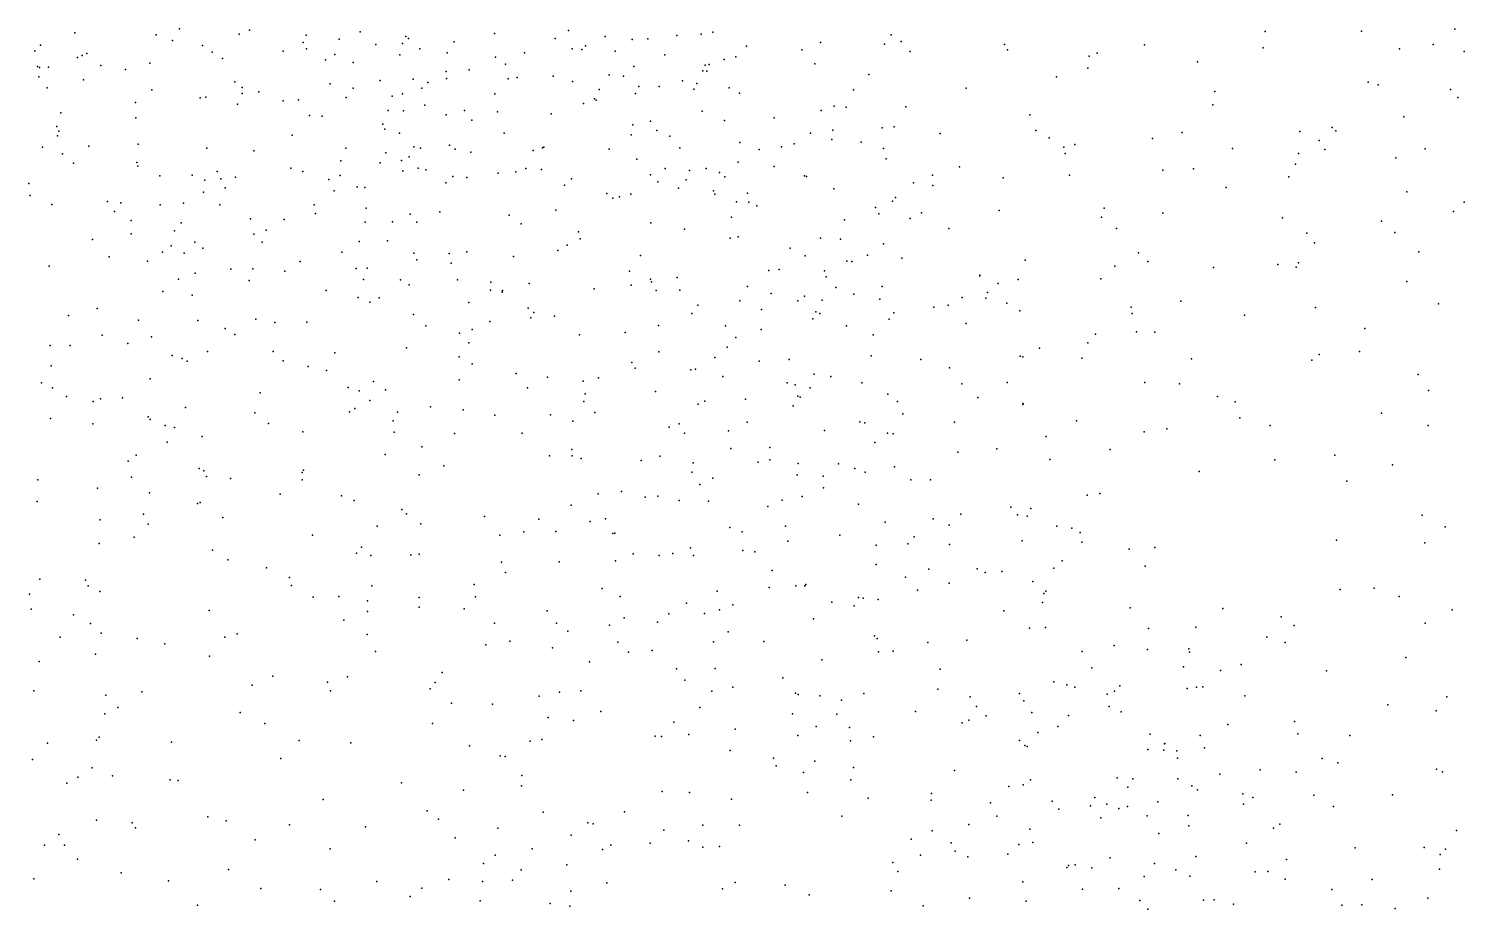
# Model space of a CAD drawing. Header units: metres. Extents: x -25 to 25, y -27.7 to 27.8.
# Drawn here: x 7.988 to 10.808, y -12.13 to -10.4 of the extents above; entities that cross this region are included whole.
import ezdxf

# ---------------------------------------------------------------- set-up
doc = ezdxf.new("R2010")
doc.units = ezdxf.units.M

msp = doc.modelspace()

# ---------------------------------------------------------------- linework, layer by layer
for p in [(8.284, -10.3999, 17.2009), (8.4217, -10.4025, -7.0827), (8.6393, -10.4063, -1.0963), (9.0485, -10.4036, -16.3693), (9.3319, -10.4066, -7.9587), (10.4169, -10.4054, -20.6962), (10.6063, -10.4046, 2.647), (10.7898, -10.4008, -12.0911), (8.0109, -10.4324, -2.1305), (8.0788, -10.4077, 17.3488), (8.2387, -10.4116, 0.7452), (8.2705, -10.4231, -0.9082), (8.3292, -10.4329, 9.8028), (8.4017, -10.4105, -1.7485), (8.5272, -10.427, -13.446), (8.5333, -10.4127, 2.4285), (8.5981, -10.4207, 11.2598), (8.6698, -10.4306, -13.7442), (8.7224, -10.4292, -0.9412), (8.7289, -10.4149, -16.4714), (8.734, -10.4189, -15.7868), (8.8241, -10.4259, -12.455), (8.9029, -10.4091, -20.6705), (9.0222, -10.4188, -0.4439), (9.0821, -10.4333, -12.1343), (9.1208, -10.415, -11.6858), (9.1735, -10.4209, -11.4788), (9.2042, -10.4198, 10.0126), (9.2615, -10.4132, -10.856), (9.3089, -10.4104, 3.1016), (9.3983, -10.4339, -7.6966), (9.5435, -10.4272, -9.9979), (9.669, -10.43, -2.9991), (9.6821, -10.4118, 10.6122), (9.7018, -10.4248, -9.8016), (9.905, -10.4306, 16.6535), (10.1804, -10.4317, -20.8415), (10.7474, -10.431, 10.0052), (8.0003, -10.4434, 10.6956), (8.0837, -10.4565, 4.2176), (8.0933, -10.4524, -2.6109), (8.102, -10.4487, -4.9731), (8.3485, -10.446, -14.9829), (8.369, -10.4583, 1.9778), (8.4878, -10.4442, -17.0114), (8.5335, -10.4395, 2.6625), (8.5711, -10.4608, 2.9112), (8.5892, -10.4508, 2.2876), (8.7168, -10.4515, 3.3878), (8.7566, -10.4392, -3.9177), (8.8103, -10.4474, 11.2438), (8.905, -10.456, 9.9887), (8.9618, -10.4473, -2.9471), (9.0555, -10.4394, -0.237), (9.0749, -10.4407, 3.4763), (9.14, -10.4439, -11.929), (9.238, -10.4514, -11.0672), (9.3542, -10.4602, -17.7163), (9.3771, -10.4548, -18.4235), (9.5072, -10.4412, 2.8845), (9.7197, -10.4448, 2.7406), (9.9108, -10.4414, -20.8842), (10.0711, -10.4536, 10.0359), (10.0869, -10.4478, 10.5885), (10.4134, -10.4372, 10.0758), (10.6809, -10.4391, -6.8804), (10.8084, -10.4444, -11.8217), (8.0054, -10.4744, 11.0201), (8.009, -10.4761, 4.512), (8.0268, -10.4756, 1.081), (8.1295, -10.4724, -7.1179), (8.1782, -10.4802, 1.8248), (8.226, -10.4673, -1.9667), (8.6255, -10.4662, 3.0647), (8.8081, -10.4839, -18.0219), (8.8531, -10.4804, 16.7831), (8.925, -10.4694, 0.2017), (9.1282, -10.4906, -15.9937), (9.1767, -10.4741, -20.7593), (9.3127, -10.4827, -16.2461), (9.3171, -10.4718, -7.238), (9.3201, -10.4836, -8.2773), (9.3247, -10.4705, -10.6047), (9.5324, -10.4692, 10.6556), (9.6384, -10.4901, 16.7095), (10.0688, -10.4771, 16.5754), (10.2845, -10.465, -6.5114), (8.0078, -10.4941, 10.1991), (8.0243, -10.5162, 1.622), (8.0957, -10.5, -1.0545), (8.3931, -10.5043, 11.253), (8.4076, -10.5154, 0.7453), (8.5801, -10.5079, 9.9006), (8.6253, -10.5167, 1.9728), (8.6787, -10.5018, 2.6005), (8.7435, -10.4987, 2.441), (8.7605, -10.5167, 3.2465), (8.772, -10.5055, 2.0642), (8.809, -10.4976, -3.675), (8.9302, -10.4981, 2.0272), (8.9479, -10.4954, -0.8651), (9.0181, -10.4931, 16.7341), (9.0566, -10.5033, -3.3373), (9.1089, -10.5193, 2.3809), (9.1568, -10.4928, 2.0068), (9.1869, -10.5137, -3.0678), (9.2266, -10.5133, 2.2181), (9.2725, -10.5021, 10.8179), (9.2945, -10.5186, 1.9044), (9.3004, -10.5074, -12.0584), (9.3643, -10.5162, -11.8457), (9.6086, -10.5199, -20.8793), (9.8296, -10.5168, 0.534), (10.0075, -10.4943, 2.6535), (10.6197, -10.5049, 10.543), (10.6394, -10.5098, -5.9334), (10.7811, -10.5193, 10.4352), (8.1978, -10.545, 9.8774), (8.2302, -10.5201, -20.3391), (8.3251, -10.5358, 1.8416), (8.3362, -10.5345, -17.8838), (8.4074, -10.5274, -2.9217), (8.4401, -10.524, -0.7809), (8.488, -10.5417, -14.5683), (8.5179, -10.5393, -15.7724), (8.6114, -10.535, -17.9307), (8.7018, -10.5325, -2.9929), (8.7223, -10.5278, -1.1973), (8.9036, -10.5278, -1.0098), (9.0781, -10.5467, 0.0338), (9.0994, -10.5376, -0.8009), (9.1026, -10.5405, -12.3208), (9.1801, -10.5269, 3.2784), (9.3846, -10.5267, -11.5547), (10.3186, -10.523, -6.9631), (10.7955, -10.5353, 2.809), (8.0512, -10.5653, 9.9629), (8.1987, -10.575, 0.9665), (8.3984, -10.5484, -1.8555), (8.5396, -10.5706, 11.3667), (8.5648, -10.5719, -13.0469), (8.6943, -10.5606, -4.394), (8.7243, -10.5615, 2.8719), (8.7663, -10.5499, 0.5118), (8.8082, -10.5689, 11.3452), (8.8443, -10.5605, 1.8627), (8.9093, -10.5629, -18.2347), (9.0142, -10.5671, 0.1735), (9.3111, -10.5618, 1.7162), (9.4524, -10.5748, 2.1501), (9.5452, -10.5603, 0.4139), (9.5706, -10.5518, -7.2988), (9.5941, -10.5539, -11.7551), (9.7112, -10.5531, 10.0467), (9.9546, -10.5693, -2.8696), (10.3144, -10.5497, 16.4277), (10.6893, -10.5728, 1.1269), (8.0432, -10.5921, 1.2797), (8.047, -10.6012, 10.485), (8.6835, -10.5877, -15.9139), (8.6877, -10.5973, 1.8249), (8.8583, -10.5797, 2.6869), (9.175, -10.589, -0.1563), (9.2093, -10.5816, -0.5671), (9.222, -10.6001, -0.3911), (9.3551, -10.5801, 10.1284), (9.568, -10.599, 2.8405), (9.665, -10.5948, -18.2005), (9.6882, -10.5926, -12.1404), (9.9668, -10.6, -11.9136), (10.254, -10.6035, 0.7941), (10.4851, -10.602, 2.6249), (10.5487, -10.5942, -20.6752), (10.5562, -10.6005, -11.8838), (8.0149, -10.6326, 11.0157), (8.0447, -10.6102, -17.9305), (8.1062, -10.6305, 1.5486), (8.2028, -10.6266, 11.2731), (8.5054, -10.6091, -4.7791), (8.7165, -10.6053, -7.1725), (8.7447, -10.6319, -14.0793), (8.8148, -10.6287, -0.0671), (8.9224, -10.6052, 0.3919), (9.0001, -10.6325, -7.1096), (9.1714, -10.6085, 2.5603), (9.2476, -10.6107, -18.5508), (9.3849, -10.6231, 3.0112), (9.4668, -10.6321, -8.6952), (9.492, -10.6261, -18.4807), (9.524, -10.6052, -7.7293), (9.566, -10.6178, 1.9476), (9.6233, -10.6226, 10.6333), (9.7784, -10.6057, 10.6053), (9.9931, -10.6145, -6.9796), (10.0217, -10.6323, 10.1043), (10.0432, -10.6276, -20.908), (10.1961, -10.6154, 10.1603), (10.5232, -10.6193, 10.214), (8.0545, -10.6457, -2.91), (8.3382, -10.6346, 0.9325), (8.4301, -10.6398, -7.2228), (8.6009, -10.6593, -13.2859), (8.6112, -10.6347, -1.6605), (8.6899, -10.6434, -1.5009), (8.7202, -10.6587, -17.6131), (8.7352, -10.6515, -18.1358), (8.7577, -10.6342, -16.1872), (8.8261, -10.6363, 10.0554), (8.8568, -10.6423, -1.2999), (8.979, -10.639, 1.5999), (8.9972, -10.6339, -1.1771), (9.1281, -10.6368, 10.1628), (9.1828, -10.6564, 0.2807), (9.2671, -10.6336, -0.7793), (9.423, -10.6373, -17.8441), (9.6674, -10.6351, -9.7282), (9.6725, -10.6557, -7.0894), (10.0245, -10.6449, 16.5943), (10.3533, -10.6354, -20.808), (10.4827, -10.6449, -7.1626), (10.5341, -10.6373, 10.5283), (10.6742, -10.6535, 16.319), (10.7318, -10.636, 10.1869), (8.0761, -10.6638, 10.709), (8.2004, -10.6627, -15.3557), (8.2021, -10.6699, 9.9999), (8.2453, -10.6888, 1.6102), (8.3089, -10.6875, -4.9178), (8.3585, -10.6805, -16.7963), (8.5031, -10.674, 0.8686), (8.5268, -10.6803, -1.8134), (8.5996, -10.6883, 1.6895), (8.6785, -10.6632, -3.8563), (8.723, -10.6791, -0.4459), (8.7532, -10.6736, -12.78), (8.7679, -10.6772, 0.6707), (8.9105, -10.6839, -12.5845), (8.9449, -10.6812, 11.2606), (8.9645, -10.6747, 2.8036), (8.9957, -10.6766, -18.4645), (9.2094, -10.6869, 2.6994), (9.2384, -10.6745, 3.1762), (9.2864, -10.6785, -1.0001), (9.3188, -10.6745, -7.0511), (9.3449, -10.6823, 16.7011), (9.3818, -10.6623, -11.1434), (9.4526, -10.6704, 1.5998), (9.5123, -10.6891, 10.2426), (9.7633, -10.6877, -9.2373), (9.8168, -10.6711, 16.68), (10.0326, -10.6877, 10.6215), (10.2163, -10.6775, 16.4762), (10.2761, -10.6753, -6.5251), (10.4767, -10.6658, -6.2308), (7.988, -10.7039, -19.9224), (8.3341, -10.6975, -15.6805), (8.3652, -10.6946, 10.0013), (8.3742, -10.7125, -14.7474), (8.3945, -10.6912, -17.1966), (8.5774, -10.6962, 11.5509), (8.6331, -10.7104, -4.5624), (8.6482, -10.7121, 0.8046), (8.8072, -10.7026, 11.496), (8.8211, -10.6904, 1.5842), (8.8489, -10.6921, -20.6581), (9.0404, -10.7075, 0.3324), (9.0545, -10.6947, 3.1843), (9.2242, -10.7005, 10.8802), (9.2643, -10.7131, -1.171), (9.2798, -10.6964, -0.2563), (9.3557, -10.6908, 10.7679), (9.5159, -10.6902, -9.9303), (9.57, -10.7144, -8.8734), (9.7266, -10.7027, 2.7464), (9.7646, -10.7078, 10.1812), (9.9025, -10.6931, -7.2597), (10.3408, -10.7118, 2.6457), (10.4636, -10.691, -11.6678), (7.991, -10.7274, 11.2668), (8.0337, -10.7451, -2.2939), (8.1427, -10.739, -20.169), (8.1693, -10.7419, 10.5566), (8.2919, -10.7426, -2.0719), (8.3316, -10.7211, -3.096), (8.3635, -10.7455, -18.0123), (8.5879, -10.7185, -14.37), (9.1235, -10.7233, -1.3141), (9.1353, -10.7327, 16.6971), (9.1486, -10.7303, 0.1477), (9.1708, -10.7251, 2.9648), (9.3335, -10.7184, -10.6074), (9.3359, -10.725, -0.4345), (9.3787, -10.7402, -0.5824), (9.4001, -10.7227, 1.4401), (9.4027, -10.7407, -0.7657), (9.6852, -10.7386, 2.0469), (9.6908, -10.7315, -7.5345), (10.6954, -10.7202, 10.3566), (10.8083, -10.7406, -11.3802), (8.1563, -10.7586, 10.3411), (8.2463, -10.7458, 11.4541), (8.424, -10.7733, -16.5137), (8.549, -10.7459, 16.9889), (8.5516, -10.7627, -16.2887), (8.6507, -10.7522, 11.682), (8.7372, -10.7644, -1.5844), (8.7958, -10.7598, -7.3164), (8.9316, -10.7663, 0.5353), (9.0234, -10.7564, -17.8088), (9.3685, -10.7698, -10.8711), (9.4184, -10.7476, -8.3996), (9.6516, -10.7508, 10.3146), (9.6581, -10.7635, -12.3061), (9.7199, -10.7726, -20.9343), (9.7422, -10.7613, -9.4962), (9.8944, -10.757, -11.5663), (10.0954, -10.7702, -11.9562), (10.1006, -10.7526, 10.1966), (10.2159, -10.7625, 10.6327), (10.4514, -10.7711, 10.5403), (10.7871, -10.759, 1.104), (8.1895, -10.7765, -15.1199), (8.2747, -10.7968, 10.1497), (8.2873, -10.7813, 1.2001), (8.4544, -10.7956, -17.4105), (8.49, -10.7749, 0.9927), (8.6489, -10.78, -1.7286), (8.7029, -10.7795, -3.626), (8.7502, -10.7801, 1.463), (8.9554, -10.7833, 1.3457), (9.068, -10.799, -18.6224), (9.2103, -10.7814, 1.2955), (9.2766, -10.7937, -0.0608), (9.5906, -10.7753, 2.5327), (9.7956, -10.7925, 10.6296), (10.1252, -10.7925, -6.7077), (10.4992, -10.8018, 16.3535), (10.646, -10.7776, 2.6117), (10.672, -10.8004, -20.6516), (8.1135, -10.814, -18.0202), (8.1896, -10.803, 10.8228), (8.2678, -10.8265, 17.1983), (8.3141, -10.819, -16.9576), (8.4306, -10.8035, -0.8015), (8.4467, -10.8194, -1.953), (8.6373, -10.818, 10.1848), (8.6931, -10.8163, 16.9024), (9.046, -10.8248, -20.7126), (9.0711, -10.8124, 0.1777), (9.3659, -10.811, -20.8447), (9.3819, -10.8086, -10.2291), (9.5437, -10.8116, -11.267), (9.5829, -10.8132, 10.5553), (9.6675, -10.8223, 1.4933), (10.5142, -10.8206, 10.3606), (8.146, -10.848, 11.7279), (8.2212, -10.8565, -2.1702), (8.251, -10.8386, -0.9521), (8.2933, -10.8409, 10.368), (8.3298, -10.8307, 11.6693), (8.521, -10.8569, -4.794), (8.6031, -10.8387, -4.0034), (8.7446, -10.8405, -3.3914), (8.7502, -10.8539, -13.3013), (8.8138, -10.8411, -13.5983), (8.8486, -10.8383, 11.6511), (8.9407, -10.8472, -12.7157), (9.0276, -10.8352, -1.5078), (9.1901, -10.8451, -1.4404), (9.484, -10.8309, 1.3249), (9.5136, -10.8463, 16.6672), (9.5954, -10.8564, -7.0286), (9.6054, -10.8571, 0.5212), (9.6358, -10.845, -9.163), (9.7035, -10.8506, 2.4204), (9.9456, -10.8546, 10.6869), (10.1682, -10.8398, 2.7109), (10.1869, -10.8572, 16.4355), (10.7193, -10.8384, 16.345), (8.028, -10.8666, 11.1973), (8.3149, -10.88, -14.8613), (8.3854, -10.8721, 10.4989), (8.428, -10.8717, -3.2293), (8.4912, -10.8762, 1.1292), (8.6313, -10.8709, -18.2847), (8.6532, -10.8702, -4.368), (8.8183, -10.8603, -12.939), (9.1683, -10.8762, 10.4928), (9.442, -10.8746, 10.7123), (9.4622, -10.8729, -8.1928), (9.5516, -10.8754, -9.8177), (9.8566, -10.8841, -7.363), (9.8567, -10.8853, 1.9305), (10.1221, -10.8665, -20.9056), (10.3158, -10.869, -6.6116), (10.442, -10.8629, 0.9879), (10.4783, -10.8681, -11.5303), (10.4826, -10.86, -7.262), (8.2822, -10.892, -20.2971), (8.4213, -10.8947, 1.2973), (8.5727, -10.9138, -1.8672), (8.6456, -10.8928, -20.5521), (8.7186, -10.8929, -14.2807), (8.7357, -10.9027, 11.7977), (8.8305, -10.893, -17.7941), (8.8951, -10.9133, 16.7693), (8.8961, -10.8977, -0.0675), (8.9185, -10.9143, -1.622), (8.9715, -10.9005, -13.9654), (9.0991, -10.9105, 16.6774), (9.1718, -10.9034, 0.263), (9.2097, -10.8916, -12.5883), (9.2115, -10.8972, 10.9419), (9.2209, -10.9143, -17.9092), (9.2619, -10.8884, 1.1823), (9.2673, -10.9136, -7.205), (9.4001, -10.9065, -0.2581), (9.5546, -10.8875, -1.0653), (9.574, -10.9082, -0.9088), (9.6648, -10.9062, -18.1328), (9.8927, -10.9006, -12.1183), (9.932, -10.8928, 10.3725), (10.0946, -10.8913, 10.3086), (10.6953, -10.8962, -6.2765), (8.2513, -10.9158, 12.0268), (8.309, -10.9233, -15.7513), (8.6352, -10.9276, 1.201), (8.6581, -10.937, -7.4975), (8.6764, -10.9283, 10.5024), (8.8528, -10.9378, 1.1658), (8.9184, -10.9174, 10.4581), (9.3028, -10.9429, 0.0218), (9.3849, -10.9345, -1.4051), (9.4469, -10.9197, -11.0764), (9.4989, -10.9343, -0.4807), (9.5121, -10.9254, -8.9146), (9.5466, -10.9331, -0.6286), (9.6089, -10.9215, -7.8075), (9.6604, -10.9314, -18.6894), (9.7947, -10.943, 2.5207), (9.8217, -10.9276, -11.4477), (9.8683, -10.9292, 1.6991), (9.8714, -10.9181, 0.7653), (9.9095, -10.9388, 2.7083), (10.2518, -10.935, 10.3162), (10.7577, -10.94, 2.6145), (8.0663, -10.9632, -2.3408), (8.1225, -10.9495, 12.314), (8.4341, -10.9703, -7.5173), (8.7439, -10.9614, 1.0306), (8.9691, -10.9485, 0.6101), (8.9747, -10.9678, 11.5895), (8.9807, -10.9575, -13.6593), (9.0208, -10.9642, 1.0917), (9.2908, -10.959, 16.6334), (9.4274, -10.9511, 1.1763), (9.5287, -10.9699, -18.8503), (9.5341, -10.9562, -1.2453), (9.542, -10.9595, -12.508), (9.6786, -10.9707, -7.613), (9.6877, -10.9579, 1.3515), (9.7664, -10.9466, -12.2819), (9.9354, -10.9542, -20.9514), (10.154, -10.9468, -11.5641), (10.1558, -10.9592, 0.9482), (10.3766, -10.9626, 10.5163), (10.5159, -10.9477, -20.7506), (8.2035, -10.9723, -4.9891), (8.3202, -10.9733, -17.2407), (8.3738, -10.9886, 11.9276), (8.4716, -10.9768, -17.5462), (8.5347, -10.9761, 11.8542), (8.7684, -10.9837, 16.8723), (8.8345, -10.998, -0.3162), (8.8593, -10.9909, 0.8445), (8.8939, -10.9751, -13.1209), (9.1597, -10.9968, 11.1523), (9.2252, -10.9829, -1.5438), (9.3568, -10.9835, -10.4639), (9.4267, -10.9904, -18.0225), (9.5946, -10.9835, 16.5885), (9.8298, -10.9789, 2.3463), (10.1643, -10.9952, 10.6684), (10.2002, -10.9958, -7.3023), (10.6128, -10.9885, 1.088), (8.0302, -11.0224, -1.3925), (8.0696, -11.0224, 12.4808), (8.1323, -11.002, -1.1662), (8.183, -11.0179, -15.4038), (8.2291, -11.0054, 17.2221), (8.3928, -11.0006, 10.946), (8.7299, -11.0269, -0.7334), (8.8528, -11.0167, 10.6387), (9.0703, -11.001, -7.4308), (9.3603, -11.0254, -10.7499), (9.3773, -11.0063, -0.1386), (9.6468, -11.0011, -7.3609), (9.9738, -11.0275, 10.7695), (10.0689, -11.0168, -7.021), (10.0839, -10.9999, 16.3976), (8.2699, -11.0419, 11.0638), (8.2894, -11.0474, -2.1429), (8.2993, -11.0526, -16.9475), (8.3393, -11.0338, -16.6342), (8.4683, -11.0342, 17.1052), (8.4881, -11.0523, -1.9834), (8.5897, -11.0363, 10.8601), (8.8339, -11.0443, -1.7572), (9.1729, -11.0556, 0.3057), (9.2261, -11.0344, 0.1758), (9.336, -11.0454, -7.4704), (9.4232, -11.0528, -10.1126), (9.4822, -11.0497, -0.3166), (9.6429, -11.0422, -0.7654), (9.7408, -11.0498, -18.2774), (9.9361, -11.0432, 10.5948), (9.9411, -11.0447, 1.905), (10.0573, -11.0468, -11.9851), (10.2726, -11.0483, -6.8728), (10.509, -11.0507, -11.8837), (10.5232, -11.04, 2.6721), (10.6026, -11.0342, -7.2838), (8.0321, -11.0618, -19.2379), (8.5373, -11.0632, -14.5753), (8.573, -11.0714, -4.7937), (8.8592, -11.0584, -14.2188), (8.946, -11.0769, 16.748), (9.1793, -11.0669, -13.8958), (9.289, -11.0702, -18.9085), (9.298, -11.0686, 11.0581), (9.3517, -11.083, -1.5576), (9.5314, -11.0783, 1.1136), (9.5636, -11.0832, -9.5504), (9.7969, -11.066, 16.4905), (10.7181, -11.0792, -6.6359), (8.0128, -11.0954, -18.9706), (8.0346, -11.1054, -5.0397), (8.2264, -11.0876, -15.1091), (8.6158, -11.1047, -4.0232), (8.6374, -11.1109, -3.6489), (8.6655, -11.0927, -17.7504), (8.6889, -11.1089, -1.8657), (8.8336, -11.0898, 10.7947), (8.9678, -11.1051, 0.8834), (9.0074, -11.0845, 10.7293), (9.0774, -11.0924, -13.0607), (9.1074, -11.0855, 16.6419), (9.4783, -11.0954, -7.6789), (9.4939, -11.0991, 0.3815), (9.5236, -11.105, -20.8623), (9.6249, -11.0957, 0.5689), (9.8214, -11.0977, -18.8026), (9.9102, -11.0947, 1.486), (10.1811, -11.0946, 16.3027), (10.2492, -11.0971, -11.901), (10.7384, -11.1106, 2.6525), (8.0625, -11.1224, 11.2982), (8.1146, -11.1322, 12.269), (8.1289, -11.1267, 17.2688), (8.1721, -11.1252, -20.0402), (8.4424, -11.115, -18.5975), (8.6584, -11.1302, 11.7596), (9.0786, -11.132, 0.4855), (9.081, -11.1173, -17.9391), (9.2197, -11.1128, 0.9739), (9.3034, -11.1374, -13.6887), (9.3162, -11.1314, -12.8675), (9.396, -11.1273, -10.9418), (9.4898, -11.1405, 10.9439), (9.4991, -11.1217, -9.2401), (9.5034, -11.1234, -1.4334), (9.6756, -11.118, -1.1346), (9.6946, -11.1322, -18.9798), (9.8526, -11.124, -18.5898), (9.9412, -11.138, 16.3645), (9.9417, -11.1361, 2.4203), (10.3235, -11.1224, 2.7555), (10.3585, -11.1328, -7.1313), (8.0308, -11.1656, -2.4001), (8.2224, -11.1624, -19.0592), (8.2266, -11.1674, 12.0689), (8.2962, -11.1436, 17.1865), (8.4324, -11.1546, 11.8799), (8.6183, -11.1527, -18.8386), (8.6289, -11.146, 10.991), (8.7124, -11.153, -4.5844), (8.7774, -11.1426, -20.5163), (8.8416, -11.1484, -18.8515), (8.9038, -11.1592, -7.6014), (9.0134, -11.1584, -1.7223), (9.1004, -11.1539, -20.6383), (9.7052, -11.1565, -0.8666), (10.3677, -11.164, 16.2698), (10.6456, -11.1552, -6.8631), (8.1142, -11.1761, -19.6107), (8.2564, -11.1792, -3.3871), (8.2741, -11.1833, -15.9261), (8.459, -11.1751, 11.0764), (8.5268, -11.1918, 17.0894), (8.7039, -11.1704, -4.3224), (8.7063, -11.1926, -14.4218), (8.8243, -11.1952, 16.885), (8.9575, -11.1946, -0.407), (9.0568, -11.1707, 11.4705), (9.2461, -11.1825, -13.3755), (9.2661, -11.1763, 11.3329), (9.2766, -11.1944, -18.0502), (9.3627, -11.1895, -8.7334), (9.3997, -11.173, -7.8661), (9.5513, -11.1893, -0.4167), (9.6211, -11.1718, 16.4715), (9.6305, -11.1737, -0.5874), (9.6749, -11.194, 1.1525), (9.6865, -11.1955, -11.3319), (9.8067, -11.1724, -12.2915), (10.0468, -11.1698, 2.6524), (10.1796, -11.1918, 10.5637), (10.224, -11.1855, -11.5486), (10.4268, -11.1791, -20.8119), (10.7375, -11.1792, -11.3512), (8.2599, -11.2119, -7.5775), (8.3287, -11.201, -16.2165), (8.7603, -11.2209, -0.8896), (9.3673, -11.2242, -10.6588), (9.4442, -11.2227, -8.287), (9.6502, -11.2124, -1.2747), (9.8902, -11.225, 1.3553), (9.9872, -11.201, 1.9323), (8.1834, -11.2496, -15.4778), (8.1993, -11.2374, -19.42), (8.688, -11.2362, 16.9857), (9.0111, -11.2391, 0.6823), (9.0551, -11.2267, -14.1419), (9.0555, -11.2387, 16.7153), (9.0737, -11.2439, -7.7074), (9.1915, -11.2479, 10.8871), (9.2277, -11.2397, 0.0015), (9.2937, -11.2528, 0.0713), (9.4213, -11.2515, -13.2027), (9.444, -11.2467, -0.1861), (9.8136, -11.2315, 11.0425), (9.994, -11.246, 1.6629), (10.113, -11.2264, 16.2228), (10.4361, -11.247, 2.8096), (10.5539, -11.2376, 1.1275), (8.1898, -11.281, -15.7534), (8.3229, -11.2639, 11.8988), (8.3323, -11.268, -16.7575), (8.3371, -11.2797, -1.2359), (8.5255, -11.2715, -17.6173), (8.5277, -11.2667, -1.9906), (8.7549, -11.276, -17.8103), (8.8037, -11.2588, 11.6176), (9.2906, -11.2707, 0.9085), (9.4976, -11.2761, 16.452), (9.4999, -11.2542, -8.0479), (9.5485, -11.2789, -13.5013), (9.5792, -11.2548, 1.0378), (9.611, -11.2638, -12.836), (9.6313, -11.2708, 11.2137), (9.6888, -11.2604, -0.7094), (10.2874, -11.2695, 1.0269), (10.6672, -11.2564, 2.7543), (8.0059, -11.2863, -3.3177), (8.1231, -11.3021, -2.3046), (8.3847, -11.2835, -19.1899), (8.525, -11.2861, -1.0771), (9.1526, -11.3089, -19.077), (9.3063, -11.2951, 16.557), (9.3318, -11.2829, -1.6274), (9.5495, -11.3019, 0.3465), (9.721, -11.2862, -1.084), (9.7599, -11.2858, -20.8911), (10.5774, -11.2884, -11.9209), (8.0044, -11.3283, -7.4727), (8.2251, -11.3112, -15.1942), (8.3193, -11.3323, -5.0406), (8.3246, -11.3302, -17.0234), (8.4821, -11.314, 11.1888), (8.6024, -11.3176, -7.6745), (8.6274, -11.3267, -20.3128), (9.0535, -11.3355, 0.5485), (9.1065, -11.3137, 0.3917), (9.1988, -11.3197, 0.2145), (9.2239, -11.3179, -7.9035), (9.2662, -11.3268, 11.4773), (9.3233, -11.3277, -9.003), (9.468, -11.3257, -9.5259), (9.5075, -11.3184, -0.3077), (9.6183, -11.3336, -13.9193), (10.0675, -11.3158, 11.0121), (10.0924, -11.3125, -20.8876), (8.1283, -11.3647, 17.2497), (8.2137, -11.3535, 11.2973), (8.3693, -11.3601, -14.8539), (8.7208, -11.3442, 11.1613), (8.7303, -11.3527, -4.0834), (8.8834, -11.3578, -14.293), (8.9904, -11.363, 11.0445), (9.121, -11.3627, 0.7874), (9.44, -11.3386, -18.215), (9.7652, -11.3626, -13.6164), (9.8191, -11.3535, 1.204), (9.9173, -11.3398, 0.8479), (9.9306, -11.3546, 16.2051), (9.9496, -11.3573, -19.0145), (9.9568, -11.342, 1.4306), (10.7256, -11.3555, 16.2497), (8.2225, -11.3728, -16.0385), (8.6729, -11.3773, -19.1403), (8.7586, -11.3721, -1.8889), (8.9605, -11.3879, 11.4847), (9.0234, -11.3873, 16.8029), (9.0909, -11.3675, -1.7416), (9.1358, -11.3914, -0.464), (9.1393, -11.3905, 10.9678), (9.3652, -11.3793, -20.6739), (9.3894, -11.3881, -0.15), (9.4749, -11.3773, 0.1363), (9.6705, -11.3693, 10.8951), (9.7961, -11.3747, 11.4036), (10.0076, -11.3771, 2.2978), (10.0372, -11.3812, 1.7709), (10.0536, -11.3894, -12.1087), (10.7709, -11.3785, 1.2038), (8.1261, -11.4112, 12.0672), (8.1952, -11.3987, -2.2013), (8.5455, -11.3947, 17.0917), (8.6419, -11.4184, 11.5259), (8.9136, -11.3948, -0.9788), (9.288, -11.4197, 10.9237), (9.4793, -11.4063, -10.0997), (9.5818, -11.3946, -0.4865), (9.6532, -11.4145, -1.2791), (9.7152, -11.4115, -0.8881), (9.7276, -11.3978, -13.0302), (9.7973, -11.4132, 16.2911), (9.9396, -11.4061, 10.8459), (10.057, -11.4084, -18.76), (10.1497, -11.422, 16.1145), (10.2002, -11.4188, 2.7252), (10.5574, -11.4048, 2.9154), (10.7311, -11.4097, 2.8827), (8.349, -11.424, 11.7694), (8.3794, -11.4434, -19.5814), (8.6319, -11.4299, -4.9447), (8.6602, -11.4344, -14.5083), (8.739, -11.4335, 16.9797), (8.7552, -11.432, -4.7661), (8.9168, -11.4476, 11.2289), (9.0301, -11.4473, -20.3706), (9.1408, -11.4449, 11.4439), (9.1753, -11.4312, -14.1107), (9.2267, -11.4343, 16.6759), (9.2536, -11.4304, 0.0297), (9.2943, -11.4345, -8.3848), (9.3911, -11.425, -19.251), (9.4148, -11.4275, -1.5568), (10.0184, -11.4453, 2.0986), (8.4549, -11.4589, -2.0275), (8.5005, -11.4775, -1.3504), (8.9245, -11.4679, -19.2401), (9.4488, -11.4638, -0.2733), (9.6528, -11.4524, -18.3833), (9.7104, -11.4773, 1.0671), (9.7561, -11.4613, -11.3339), (9.8517, -11.4605, -19.1881), (9.8668, -11.468, -13.4405), (9.8998, -11.466, 1.2756), (10.0018, -11.4597, 11.4561), (10.1812, -11.4554, 11.0698), (8.0099, -11.4814, 12.2872), (8.0995, -11.4832, -5.1577), (8.1046, -11.4942, 11.3706), (8.128, -11.5052, -15.6245), (8.5045, -11.4936, 11.3491), (8.6621, -11.4939, 11.3914), (8.8632, -11.4913, -7.7785), (9.1145, -11.4995, 0.7129), (9.3405, -11.5046, -0.3308), (9.4425, -11.4976, -10.4809), (9.4948, -11.4944, -10.9973), (9.5127, -11.4939, -1.4507), (9.5148, -11.4915, 16.5389), (9.7339, -11.5025, -14.0397), (9.7966, -11.489, 0.663), (9.9606, -11.4859, -12.2851), (9.9864, -11.5047, 1.4788), (10.5645, -11.5013, 1.1205), (10.6316, -11.499, -11.4383), (7.9893, -11.5108, -1.6842), (8.5471, -11.5165, -20.0056), (8.5972, -11.515, -3.6949), (8.6535, -11.5234, -1.93), (8.7553, -11.5173, -20.1328), (8.8659, -11.5155, -4.3063), (9.1502, -11.5149, -8.0389), (9.2803, -11.528, 0.7859), (9.3712, -11.5315, 16.664), (9.5657, -11.526, 0.9284), (9.61, -11.5334, -0.5912), (9.6183, -11.5174, 10.9178), (9.6274, -11.5185, -20.778), (9.6571, -11.5212, 11.4704), (9.9795, -11.5271, -11.4181), (9.9821, -11.5092, -13.9833), (10.6803, -11.5154, 16.1376), (7.9929, -11.5403, -2.3594), (8.076, -11.5513, -3.4566), (8.3428, -11.5426, -1.4948), (8.607, -11.5615, -17.5471), (8.6536, -11.5445, -19.4511), (8.7553, -11.5362, -17.7341), (8.8437, -11.5395, -3.9246), (9.0068, -11.5435, -18.0104), (9.1576, -11.5568, -18.1622), (9.2459, -11.5494, 11.0328), (9.3156, -11.5487, -1.6125), (9.3452, -11.5412, -0.5717), (9.5296, -11.5587, -9.8748), (9.9038, -11.5434, -12.9656), (10.1518, -11.5375, -19.0047), (10.3341, -11.5388, -11.4931), (10.4488, -11.5551, 3.2006), (10.7843, -11.5412, 3.0397), (8.1096, -11.5684, -2.2352), (8.1302, -11.5869, 17.221), (8.3975, -11.5885, -7.6308), (8.6531, -11.5897, -19.6919), (8.9032, -11.5673, -1.8337), (9.0246, -11.5675, 0.478), (9.047, -11.583, 0.2505), (9.1293, -11.5716, 11.2488), (9.2235, -11.5657, -8.5668), (9.3624, -11.5844, -9.3309), (9.9544, -11.5771, -13.1962), (9.9859, -11.5757, 16.197), (10.1879, -11.5778, 2.5936), (10.2813, -11.5751, 11.4387), (10.4742, -11.572, 16.0737), (10.7313, -11.5674, -12.0236), (8.0499, -11.5951, 12.1527), (8.201, -11.5974, -15.2384), (8.2557, -11.6078, -16.2394), (8.3736, -11.5947, -2.0396), (8.886, -11.6099, -4.5582), (8.9334, -11.6026, -19.5563), (9.0168, -11.6159, -19.9938), (9.1457, -11.6048, -19.566), (9.3333, -11.604, -0.8143), (9.432, -11.6038, -18.3882), (9.6496, -11.5925, -0.8208), (9.6552, -11.5976, -0.9749), (9.7547, -11.6054, 0.47), (9.8311, -11.601, 16.4058), (10.1204, -11.6112, 0.8559), (10.1858, -11.6192, 3.7537), (10.2673, -11.6182, 11.1259), (10.4206, -11.595, 3.3693), (10.4566, -11.6055, -12.0971), (8.0087, -11.643, -5.3223), (8.1191, -11.6284, -15.8933), (8.3433, -11.6321, 11.5783), (8.6692, -11.6229, -5.0786), (9.0899, -11.6434, 0.6547), (9.1666, -11.6245, 16.8224), (9.2126, -11.621, -0.0915), (9.5462, -11.6395, -1.2991), (9.6573, -11.624, -0.1889), (9.6865, -11.6227, -0.4473), (10.0574, -11.623, 10.8658), (10.2686, -11.6243, 2.8152), (10.6935, -11.6347, 3.2308), (8.4679, -11.6713, -16.8896), (8.6142, -11.6726, -1.3824), (8.8005, -11.6646, 16.9731), (9.2609, -11.6575, -9.1169), (9.3366, -11.6567, -0.2815), (9.4697, -11.6751, -9.609), (9.779, -11.6578, -11.2364), (10.0769, -11.6553, 11.5343), (10.2567, -11.6531, -18.7245), (10.3296, -11.6606, 11.2791), (10.3698, -11.6488, 3.7034), (10.5374, -11.6609, 3.5268), (7.9979, -11.7002, 11.4265), (8.21, -11.7023, 11.4216), (8.4273, -11.6892, -14.8111), (8.5748, -11.6836, -17.3233), (8.5806, -11.7001, -1.9161), (8.7766, -11.6965, -7.8008), (8.7864, -11.6843, -1.8499), (9.0311, -11.703, -1.0694), (9.0727, -11.7007, -0.0119), (9.277, -11.6795, 11.2355), (9.33, -11.7012, 16.814), (9.3713, -11.693, -14.0981), (9.7739, -11.697, 16.6457), (10.0018, -11.683, 1.6073), (10.0277, -11.6888, 1.8246), (10.0435, -11.693, 2.085), (10.121, -11.7011, -13.8726), (10.1314, -11.6907, -11.413), (10.264, -11.6958, 3.3041), (10.2825, -11.6934, 3.8502), (10.2949, -11.6925, 3.0573), (8.1393, -11.7089, -2.1329), (8.8189, -11.7244, -1.2314), (8.8993, -11.7268, -17.8054), (8.9911, -11.7108, 0.1509), (9.4942, -11.705, 10.9576), (9.4998, -11.7076, 0.8657), (9.5425, -11.7105, 16.7651), (9.5851, -11.719, -10.0445), (9.6285, -11.7056, -0.7857), (9.8375, -11.7119, 11.4411), (9.85, -11.731, -20.7258), (9.9346, -11.7059, -0.6363), (9.9431, -11.7201, -19.3509), (10.1066, -11.707, -20.7515), (10.1109, -11.7313, -12.9378), (10.3775, -11.71, 11.4642), (10.6584, -11.7279, 3.6673), (10.774, -11.7123, 16.0339), (8.1377, -11.7459, -15.427), (8.1629, -11.7332, -1.6487), (8.4034, -11.7433, 17.1327), (9.0087, -11.7527, -8.0293), (9.0585, -11.7587, 16.9113), (9.112, -11.7412, -1.6598), (9.3062, -11.7329, -19.909), (9.4887, -11.7453, -19.6059), (9.5756, -11.7464, -10.309), (9.7303, -11.7412, -19.4667), (9.835, -11.7583, 1.1837), (9.8693, -11.7498, -0.2937), (9.9587, -11.743, 3.9411), (10.0309, -11.7488, 16.4178), (10.1344, -11.7414, 2.3406), (10.4745, -11.7608, -12.2722), (10.7534, -11.7394, -20.4141), (8.4521, -11.7645, -16.5895), (8.7816, -11.7649, -17.5532), (9.2554, -11.7617, -18.3359), (9.285, -11.786, -1.4843), (9.376, -11.776, -0.4629), (9.4989, -11.7879, -0.7724), (9.5352, -11.7707, -0.9427), (9.6008, -11.7722, -20.5358), (9.8216, -11.7632, -18.5103), (9.9707, -11.7821, 3.7809), (10.0098, -11.7703, -0.4497), (10.191, -11.7855, -12.6317), (10.2896, -11.788, -20.6148), (10.3438, -11.7665, -18.8961), (10.4814, -11.7848, 0.9819), (10.5836, -11.788, 16.0461), (8.0248, -11.803, -3.5461), (8.1211, -11.7974, 11.7844), (8.1263, -11.7916, -7.4394), (8.2686, -11.8014, -5.354), (8.5196, -11.7979, -3.7173), (8.6207, -11.8027, 17.0684), (8.8537, -11.8082, -3.7905), (8.973, -11.7995, -4.1187), (8.9958, -11.7958, 0.468), (9.2188, -11.7893, -0.3021), (9.2314, -11.7901, -8.3285), (9.6022, -11.7988, -10.6791), (9.6479, -11.7911, 10.9428), (9.9345, -11.7982, 0.4285), (9.9452, -11.8075, 10.8927), (9.9499, -11.8097, 16.6872), (10.1864, -11.8156, 2.4685), (10.2181, -11.8167, 16.2196), (10.2195, -11.8044, 10.8986), (10.2201, -11.8038, 0.7569), (10.2979, -11.8127, -18.5517), (7.9953, -11.8356, 12.1903), (8.4835, -11.8333, -1.4924), (8.9145, -11.8281, -14.3303), (8.9241, -11.8295, -1.7141), (9.3664, -11.8175, -1.3549), (9.4515, -11.8328, 11.2341), (9.5324, -11.8383, 11.0585), (10.2434, -11.8186, -0.6033), (10.2452, -11.833, -13.1636), (10.5294, -11.8334, 3.8355), (10.5598, -11.8419, -11.5143), (8.0843, -11.8697, -2.0794), (8.1127, -11.8519, 11.529), (8.1528, -11.8674, -16.004), (8.9566, -11.8668, -0.1387), (9.4568, -11.8478, -1.0514), (9.5102, -11.8608, -20.2315), (9.6086, -11.8511, -18.5086), (9.807, -11.857, 16.8464), (10.1265, -11.8714, -0.8797), (10.1574, -11.8733, 16.4614), (10.2457, -11.8736, 11.5485), (10.328, -11.8644, 11.1132), (10.4072, -11.8556, 16.09), (10.4783, -11.8601, 11.6252), (10.7538, -11.8544, -12.2467), (10.7653, -11.8596, 3.7563), (8.063, -11.8817, 11.9569), (8.2659, -11.8752, -1.9562), (8.2817, -11.8763, 17.2024), (8.7201, -11.881, -1.7837), (8.8419, -11.8953, -5.0981), (8.9564, -11.887, -4.3272), (9.2324, -11.8979, -8.5602), (9.2861, -11.9, -0.5576), (9.5179, -11.8999, 16.9427), (9.6029, -11.8751, 11.279), (9.9134, -11.8881, 1.323), (9.9418, -11.8849, 11.414), (9.9563, -11.8755, -11.2173), (10.1473, -11.8894, 4.0862), (10.273, -11.8871, -13.3698), (10.2845, -11.895, -19.2033), (8.5665, -11.9138, -16.7155), (9.369, -11.9132, -0.7673), (9.6374, -11.9115, -9.8425), (9.7612, -11.9152, -10.9239), (9.7618, -11.9021, 1.0876), (9.8777, -11.9203, -19.6518), (9.9985, -11.9173, 3.6511), (10.0739, -11.9264, -0.1423), (10.0827, -11.9097, -13.9051), (10.1061, -11.9233, 0.4386), (10.1465, -11.9273, 2.2797), (10.206, -11.9187, -0.3403), (10.373, -11.9028, -20.428), (10.3744, -11.9232, 3.9678), (10.3928, -11.9097, -12.8024), (10.5127, -11.9052, -18.8219), (10.5513, -11.9275, 11.4392), (10.6671, -11.9048, 1.0943), (8.1214, -11.9546, -1.7813), (8.3397, -11.9482, -7.471), (8.3761, -11.9557, -16.339), (8.7705, -11.9362, 17.0269), (8.7929, -11.9526, -7.8239), (8.9985, -11.9389, -1.5769), (9.1583, -11.9378, -1.4294), (9.5857, -11.9464, -9.6132), (9.8902, -11.9468, -20.491), (10.0116, -11.9326, 0.1367), (10.0945, -11.9499, 16.7508), (10.1297, -11.9313, -19.4798), (10.1851, -11.9459, 3.2972), (10.2661, -11.9455, 16.3756), (8.0469, -11.9828, 17.2926), (8.1915, -11.9595, -5.5707), (8.1981, -11.9697, -3.6926), (8.5002, -11.9637, -1.8215), (8.6496, -11.9675, -14.6538), (8.9096, -11.9705, -4.6566), (9.0537, -11.9842, -0.4981), (9.0863, -11.9597, -14.3034), (9.097, -11.9619, 0.5165), (9.2355, -11.9741, 0.619), (9.3123, -11.964, -1.1193), (9.3844, -11.9644, -9.2205), (9.7631, -11.9757, 16.9822), (9.8351, -11.9631, -0.9252), (9.9546, -11.9719, 10.9142), (10.208, -11.9805, 16.5861), (10.2673, -11.9659, 2.9027), (10.4333, -11.9705, 11.26), (10.4462, -11.9626, -0.3979), (10.7929, -11.9749, -0.7028), (8.0189, -12.0033, -2.0226), (8.0582, -12.0037, 11.8379), (8.4326, -11.9932, -14.9614), (8.5804, -12.0105, -7.5859), (8.8256, -11.9889, -1.64), (8.977, -12.0107, 16.9633), (9.1153, -12.012, -1.0877), (9.1319, -12.0035, -8.1454), (9.2088, -11.9995, -0.695), (9.284, -11.995, -0.9396), (9.3124, -12.0074, 16.9877), (9.3452, -12.006, -0.9931), (9.7214, -11.9918, -20.0308), (9.8001, -11.9991, 10.993), (9.9331, -12.0024, 4.0773), (9.9606, -11.998, 1.5519), (10.3803, -11.9998, 16.2223), (10.5941, -12.0089, 3.9378), (10.7296, -12.0079, -18.6257), (10.7718, -12.0113, -0.4864), (8.0837, -12.0311, -7.1736), (8.8814, -12.0393, -14.4716), (8.9043, -12.0232, 0.2177), (9.0454, -12.042, -18.1097), (9.6855, -12.0373, -10.4237), (9.7401, -12.0233, -18.5209), (9.8079, -12.0152, -20.2566), (9.8332, -12.0264, -14.1729), (9.9114, -12.0214, 3.795), (10.0436, -12.0422, 1.9448), (10.1128, -12.0283, 2.1337), (10.1997, -12.0399, -19.8091), (10.2813, -12.0259, -20.2195), (10.4591, -12.0316, -0.9953), (10.7612, -12.0217, 3.8977), (7.9979, -12.0695, 12.0107), (8.1696, -12.0578, -1.866), (8.3804, -12.0514, 17.2421), (8.8132, -12.0711, -0.5381), (8.9554, -12.0517, -17.8098), (9.6954, -12.0553, -10.1224), (10.0273, -12.0476, 3.5681), (10.0307, -12.0438, -20.2244), (10.0765, -12.0479, 11.3143), (10.1792, -12.0651, 11.0786), (10.2419, -12.0519, 11.45), (10.269, -12.0647, 0.1745), (10.3974, -12.0557, 4.0486), (10.4223, -12.055, 11.5779), (10.4568, -12.0705, -0.1571), (10.6271, -12.0712, -11.5916), (10.7599, -12.0508, -1.0168), (8.2628, -12.0734, -16.0734), (8.4442, -12.0884, -3.7857), (8.5611, -12.0905, 17.1734), (8.6719, -12.0752, -5.4595), (8.7602, -12.0877, -0.1841), (8.8796, -12.0749, -1.2053), (8.9382, -12.0726, -17.55), (9.053, -12.094, -0.7863), (9.124, -12.0778, -1.181), (9.3513, -12.0892, 0.6532), (9.3761, -12.0771, -18.4293), (9.4743, -12.0822, -14.2562), (9.6827, -12.0931, 17.0733), (9.9411, -12.0754, 11.0659), (10.0582, -12.0898, -11.2417), (10.1299, -12.0885, -13.6904), (10.5483, -12.0904, -19.9957), (8.3199, -12.1215, -7.3039), (8.5887, -12.1137, -1.3841), (8.7371, -12.1046, -16.7427), (8.8748, -12.1129, -4.8767), (9.0127, -12.1179, 0.3348), (9.0509, -12.1234, -1.0514), (9.5216, -12.1008, 17.0817), (9.7456, -12.1224, -9.6681), (9.8362, -12.1079, 1.2537), (9.9478, -12.1135, 16.9889), (10.1708, -12.1124, 4.1418), (10.296, -12.1116, 16.5983), (10.3169, -12.1112, -13.3736), (10.3549, -12.1197, -19.6558), (10.5681, -12.1212, -18.2953), (10.6073, -12.1209, -12.9713), (10.737, -12.1076, -12.7612), (10.1864, -12.1295, 3.1607), (10.6728, -12.128, 16.1145)]:
    msp.add_point(p)

doc.saveas('drawing.dxf')
